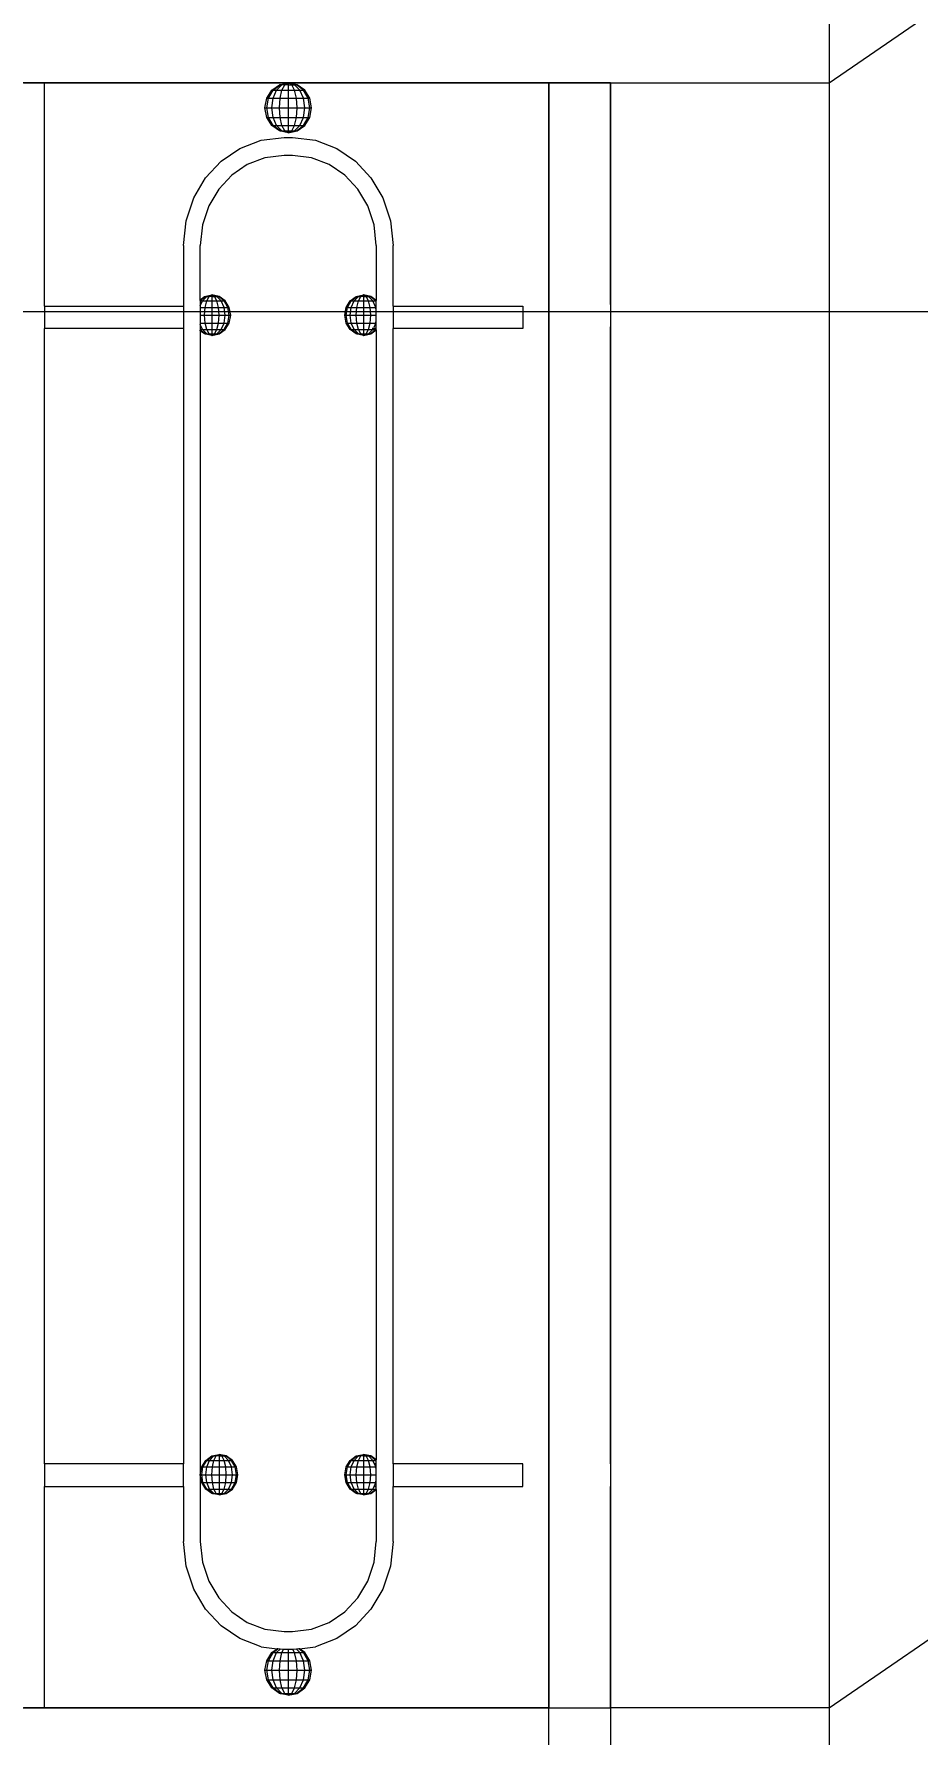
# Model space of a CAD drawing. Header units: millimetres. Extents: x 1832547 to 2001569, y -558009 to -417808.
# Drawn here: x 1914960 to 1915358, y -552541 to -551774 of the extents above; entities that cross this region are included whole.
import ezdxf

# ---------------------------------------------------------------- set-up
doc = ezdxf.new("R2010")
doc.units = ezdxf.units.MM
doc.header["$MEASUREMENT"] = 0
doc.linetypes.add('CENTER', pattern=[2, 1.25, -0.25, 0.25, -0.25])
doc.layers.get('0').update_dxf_attribs({"linetype": 'CONTINUOUS'})
doc.layers.get('DEFPOINTS').update_dxf_attribs({"linetype": 'CONTINUOUS'})
for name, color, linetype, lineweight in [('CA.dim 08', 8, 'CONTINUOUS', 13), ('CA.manh 08', 8, 'CONTINUOUS', 9), ('CA.tim 67', 67, 'CENTER', 9), ('CA_manh 08', 8, 'CONTINUOUS', 9)]:
    doc.layers.add(name, color=color, linetype=linetype, lineweight=lineweight)
doc.styles.get("Standard").update_dxf_attribs({"font": 'roman.shx'})
doc.dimstyles.new('CA 70', dxfattribs={"dimscale": 0.7, "dimtxt": 220, "dimasz": 60, "dimexe": 160, "dimexo": 0, "dimgap": 30, "dimtad": 1, "dimdec": 0, "dimrnd": 5, "dimzin": 0, "dimdsep": 46, "dimtxsty": 'Standard', "dimblk": 'ARCHTICK', "dimcen": 0.09, "dimdle": 160, "dimclrd": 256, "dimclre": 256, "dimclrt": 255, "dimadec": 0, "dimazin": 0, "dimtfac": 1, "dimtdec": 0, "dimtix": 1, "dimtmove": 2, "dimatfit": 3, "dimldrblk": 'DOT', "dimfxl": 600, "dimfxlon": 1, "dimtolj": 1, "dimtzin": 0, "dimarcsym": 0})

# ---------------------------------------------------------------- blocks, each defined once
blk = doc.blocks.new('_ArchTick')
at = {"color": 1, "linetype": 'ByBlock', "const_width": 0.15}
blk.add_lwpolyline([(-0.5, -0.5), (0.5, 0.5)], dxfattribs=at)
blk = doc.blocks.new('*D474')
at = {"layer": 'CA.dim 08', "lineweight": -2, "transparency": 16777216}
for p, q in [((1912124.45, -550893.88), (1912124.45, -552011.24)), ((1912544.45, -551005.88), (1912012.45, -551005.88)), ((1912544.45, -551899.24), (1912012.45, -551899.24))]:
    blk.add_line(p, q, dxfattribs=at)
at = {"layer": 'DEFPOINTS', "color": 0, "transparency": 16777216}
for p in [(1916980.59, -551005.88), (1912124.45, -551899.24), (1917028.56, -551899.24)]:
    blk.add_point(p, dxfattribs=at)
at = {"layer": 'CA.dim 08', "lineweight": -2, "transparency": 16777216, "xscale": 42, "yscale": 42, "zscale": 42}
for p, rotation in [((1912124.45, -551005.88), 90), ((1912124.45, -551899.24), 270)]:
    blk.add_blockref('_ArchTick', p, dxfattribs=dict(at, rotation=rotation))
at = {"layer": 'CA.dim 08', "color": 255, "transparency": 16777216, "insert": (1912026.45, -551452.56), "char_height": 154, "attachment_point": 5, "rotation": 90}
blk.add_mtext('\\A1;895', dxfattribs=at)
blk = doc.blocks.new('_DOT')
at = {"color": 1, "linetype": 'ByBlock'}
blk.add_line((-0.5, 0), (-1, 0), dxfattribs=at)
at = {"color": 1, "linetype": 'ByBlock', "const_width": 0.5}
blk.add_lwpolyline([(-0.25, 0, 1), (0.25, 0, 1)], format="xyb", close=True, dxfattribs=at)
blk = doc.blocks.new('*D475')
at = {"layer": 'CA.dim 08', "lineweight": -2, "transparency": 16777216}
for p, q in [((1912124.45, -551787.24), (1912124.45, -552811.24)), ((1912544.45, -551899.24), (1912012.45, -551899.24)), ((1912502.02, -552699.24), (1912012.45, -552699.24))]:
    blk.add_line(p, q, dxfattribs=at)
at = {"layer": 'DEFPOINTS', "color": 0, "transparency": 16777216}
for p in [(1917028.56, -551899.24), (1912124.45, -552699.24), (1912502.02, -552699.24)]:
    blk.add_point(p, dxfattribs=at)
at = {"layer": 'CA.dim 08', "lineweight": -2, "transparency": 16777216, "xscale": 42, "yscale": 42, "zscale": 42}
for p, rotation in [((1912124.45, -551899.24), 90), ((1912124.45, -552699.24), 270)]:
    blk.add_blockref('_ArchTick', p, dxfattribs=dict(at, rotation=rotation))
at = {"layer": 'CA.dim 08', "color": 255, "transparency": 16777216, "insert": (1912026.45, -552299.24), "char_height": 154, "attachment_point": 5, "rotation": 90}
blk.add_mtext('\\A1;800', dxfattribs=at)
blk = doc.blocks.new('*D478')
at = {"layer": 'CA.dim 08', "lineweight": -2, "transparency": 16777216}
for p, q in [((1915356.72, -553910.79), (1915356.72, -554442.79)), ((1916609.83, -553910.79), (1916609.83, -554442.79)), ((1915244.72, -554330.79), (1916721.83, -554330.79))]:
    blk.add_line(p, q, dxfattribs=at)
at = {"layer": 'DEFPOINTS', "color": 0, "transparency": 16777216}
for p in [(1916609.83, -552030.72), (1915356.72, -552819.24), (1916609.83, -554330.79)]:
    blk.add_point(p, dxfattribs=at)
at = {"layer": 'CA.dim 08', "lineweight": -2, "transparency": 16777216, "xscale": 42, "yscale": 42, "zscale": 42, "rotation": 180}
blk.add_blockref('_ArchTick', (1915356.72, -554330.79), dxfattribs=at)
at = {"layer": 'CA.dim 08', "lineweight": -2, "transparency": 16777216, "xscale": 42, "yscale": 42, "zscale": 42}
blk.add_blockref('_ArchTick', (1916609.83, -554330.79), dxfattribs=at)
at = {"layer": 'CA.dim 08', "color": 255, "transparency": 16777216, "insert": (1915983.28, -554232.79), "char_height": 154, "attachment_point": 5}
blk.add_mtext('\\A1;1255', dxfattribs=at)

msp = doc.modelspace()

# ---------------------------------------------------------------- linework, layer by layer
at = {"layer": 'CA.manh 08'}
for points in [[(1915318.63, -551795.88), (1916331.26, -551100.91)], [(1915318.63, -551755.88), (1915318.63, -552699.24)], [(1915318.63, -552529.24), (1916326.6, -551837.47)]]:
    msp.add_lwpolyline(points, dxfattribs=at)
msp.add_lwpolyline([(1915192.08, -551795.88), (1915220.01, -551795.88), (1915220.01, -552699.24), (1915192.08, -552699.24)], close=True, dxfattribs=at)
at = {"layer": 'CA.tim 67', "ltscale": 500}
msp.add_lwpolyline([(1918579.83, -551899.24), (1907995.92, -551899.24)], dxfattribs=at)
at = {"layer": 'CA_manh 08'}
for p, q in [((1915220.01, -551795.88), (1914625.09, -551795.88)), ((1914955.08, -551795.88), (1914964.53, -551795.88)), ((1914964.53, -551896.65), (1914964.53, -551795.88)), ((1914964.53, -551795.88), (1915074.55, -551795.88)), ((1915064.03, -551807.17), (1915064.83, -551802.85)), ((1915064.83, -551802.85), (1915067.11, -551799.19)), ((1915064.83, -551802.85), (1915065.57, -551802.85)), ((1915064.83, -551807.17), (1915065.57, -551802.85)), ((1915065.57, -551802.85), (1915067.68, -551799.19)), ((1915065.57, -551802.85), (1915067.68, -551802.85)), ((1915067.11, -551799.19), (1915070.52, -551796.74)), ((1915067.11, -551799.19), (1915067.68, -551799.19)), ((1915067.11, -551807.17), (1915067.68, -551802.85)), ((1915067.68, -551799.19), (1915070.83, -551796.74)), ((1915067.68, -551799.19), (1915069.29, -551799.19)), ((1915067.68, -551802.85), (1915069.29, -551799.19)), ((1915067.68, -551802.85), (1915070.83, -551802.85)), ((1915069.29, -551799.19), (1915071.7, -551796.74)), ((1915069.29, -551799.19), (1915071.7, -551799.19)), ((1915070.52, -551796.74), (1915074.55, -551795.88)), ((1915070.83, -551796.74), (1915070.52, -551796.74)), ((1915070.52, -551807.17), (1915070.83, -551802.85)), ((1915070.83, -551796.74), (1915074.55, -551795.88)), ((1915071.7, -551796.74), (1915070.83, -551796.74)), ((1915070.83, -551802.85), (1915071.7, -551799.19)), ((1915070.83, -551802.85), (1915074.55, -551802.85)), ((1915071.7, -551796.74), (1915074.55, -551795.88)), ((1915073.01, -551796.74), (1915071.7, -551796.74)), ((1915071.7, -551799.19), (1915073.01, -551796.74)), ((1915071.7, -551799.19), (1915074.55, -551799.19)), ((1915073.01, -551796.74), (1915074.55, -551795.88)), ((1915074.55, -551796.74), (1915073.01, -551796.74)), ((1915074.55, -551795.88), (1915074.55, -551796.74)), ((1915076.09, -551796.74), (1915074.55, -551795.88)), ((1915077.39, -551796.74), (1915074.55, -551795.88)), ((1915078.27, -551796.74), (1915074.55, -551795.88)), ((1915078.57, -551796.74), (1915074.55, -551795.88)), ((1915074.55, -551795.88), (1915192.08, -551795.88)), ((1915074.55, -551796.74), (1915076.09, -551796.74)), ((1915074.55, -551796.74), (1915074.55, -551799.19)), ((1915074.55, -551799.19), (1915077.39, -551799.19)), ((1915074.55, -551799.19), (1915074.55, -551802.85)), ((1915074.55, -551802.85), (1915078.27, -551802.85)), ((1915074.55, -551802.85), (1915074.55, -551807.17)), ((1915076.09, -551796.74), (1915077.39, -551796.74)), ((1915077.39, -551799.19), (1915076.09, -551796.74)), ((1915077.39, -551796.74), (1915078.27, -551796.74)), ((1915079.81, -551799.19), (1915077.39, -551796.74)), ((1915077.39, -551799.19), (1915079.81, -551799.19)), ((1915078.27, -551802.85), (1915077.39, -551799.19)), ((1915078.27, -551796.74), (1915078.57, -551796.74)), ((1915081.42, -551799.19), (1915078.27, -551796.74)), ((1915078.27, -551802.85), (1915081.42, -551802.85)), ((1915078.57, -551807.17), (1915078.27, -551802.85)), ((1915081.98, -551799.19), (1915078.57, -551796.74)), ((1915079.81, -551799.19), (1915081.42, -551799.19)), ((1915081.42, -551802.85), (1915079.81, -551799.19)), ((1915081.42, -551799.19), (1915081.98, -551799.19)), ((1915083.52, -551802.85), (1915081.42, -551799.19)), ((1915081.42, -551802.85), (1915083.52, -551802.85)), ((1915081.98, -551807.17), (1915081.42, -551802.85)), ((1915081.55, -551795.88), (1915192.08, -551795.88)), ((1915084.26, -551802.85), (1915081.98, -551799.19)), ((1915083.52, -551802.85), (1915084.26, -551802.85)), ((1915084.26, -551807.17), (1915083.52, -551802.85)), ((1915085.06, -551807.17), (1915084.26, -551802.85)), ((1915192.08, -551795.88), (1915192.08, -551896.65)), ((1915192.08, -551795.88), (1915192.08, -552529.24)), ((1915220.01, -551795.88), (1915192.08, -551795.88)), ((1915220.01, -551795.88), (1915192.08, -551795.88)), ((1915220.01, -551895.88), (1915220.01, -551795.88)), ((1915220.01, -551895.88), (1915220.01, -551795.88)), ((1915220.01, -551795.88), (1915247.26, -551795.88)), ((1915247.26, -551795.88), (1915318.63, -551795.88)), ((1915064.03, -551807.17), (1915064.83, -551807.17)), ((1915064.83, -551811.5), (1915064.03, -551807.17)), ((1915064.83, -551807.17), (1915067.11, -551807.17)), ((1915065.57, -551811.5), (1915064.83, -551807.17)), ((1915067.11, -551807.17), (1915070.52, -551807.17)), ((1915067.68, -551811.5), (1915067.11, -551807.17)), ((1915070.52, -551807.17), (1915074.55, -551807.17)), ((1915070.83, -551811.5), (1915070.52, -551807.17)), ((1915074.55, -551807.17), (1915078.57, -551807.17)), ((1915074.55, -551807.17), (1915074.55, -551811.5)), ((1915078.27, -551811.5), (1915078.57, -551807.17)), ((1915078.57, -551807.17), (1915081.98, -551807.17)), ((1915081.42, -551811.5), (1915081.98, -551807.17)), ((1915081.98, -551807.17), (1915084.26, -551807.17)), ((1915083.52, -551811.5), (1915084.26, -551807.17)), ((1915084.26, -551807.17), (1915085.06, -551807.17)), ((1915084.26, -551811.5), (1915085.06, -551807.17)), ((1915064.83, -551811.5), (1915065.57, -551811.5)), ((1915067.11, -551815.16), (1915064.83, -551811.5)), ((1915065.57, -551811.5), (1915067.68, -551811.5)), ((1915067.68, -551815.16), (1915065.57, -551811.5)), ((1915067.11, -551815.16), (1915067.68, -551815.16)), ((1915070.52, -551817.61), (1915067.11, -551815.16)), ((1915067.68, -551811.5), (1915070.83, -551811.5)), ((1915069.29, -551815.16), (1915067.68, -551811.5)), ((1915067.68, -551815.16), (1915069.29, -551815.16)), ((1915070.83, -551817.61), (1915067.68, -551815.16)), ((1915069.29, -551815.16), (1915071.7, -551815.16)), ((1915071.7, -551817.61), (1915069.29, -551815.16)), ((1915070.83, -551817.61), (1915070.52, -551817.61)), ((1915074.55, -551818.47), (1915070.52, -551817.61)), ((1915070.83, -551811.5), (1915074.55, -551811.5)), ((1915071.7, -551815.16), (1915070.83, -551811.5)), ((1915070.83, -551817.61), (1915071.7, -551817.61)), ((1915074.55, -551818.47), (1915070.83, -551817.61)), ((1915071.7, -551815.16), (1915074.55, -551815.16)), ((1915073.01, -551817.61), (1915071.7, -551815.16)), ((1915071.7, -551817.61), (1915073.01, -551817.61)), ((1915074.55, -551818.47), (1915071.7, -551817.61)), ((1915073.01, -551817.61), (1915074.55, -551817.61)), ((1915074.55, -551818.47), (1915073.01, -551817.61)), ((1915074.55, -551811.5), (1915078.27, -551811.5)), ((1915074.55, -551811.5), (1915074.55, -551815.16)), ((1915074.55, -551815.16), (1915077.39, -551815.16)), ((1915074.55, -551815.16), (1915074.55, -551817.61)), ((1915074.55, -551817.61), (1915076.09, -551817.61)), ((1915074.55, -551818.47), (1915076.09, -551817.61)), ((1915074.55, -551817.61), (1915074.55, -551818.47)), ((1915074.55, -551818.47), (1915077.39, -551817.61)), ((1915074.55, -551818.47), (1915078.27, -551817.61)), ((1915074.55, -551818.47), (1915078.57, -551817.61)), ((1915076.09, -551817.61), (1915077.39, -551815.16)), ((1915076.09, -551817.61), (1915077.39, -551817.61)), ((1915077.39, -551815.16), (1915078.27, -551811.5)), ((1915077.39, -551815.16), (1915079.81, -551815.16)), ((1915077.39, -551817.61), (1915079.81, -551815.16)), ((1915077.39, -551817.61), (1915078.27, -551817.61)), ((1915078.27, -551811.5), (1915081.42, -551811.5)), ((1915078.27, -551817.61), (1915081.42, -551815.16)), ((1915078.27, -551817.61), (1915078.57, -551817.61)), ((1915078.57, -551817.61), (1915081.98, -551815.16)), ((1915079.81, -551815.16), (1915081.42, -551811.5)), ((1915079.81, -551815.16), (1915081.42, -551815.16)), ((1915081.42, -551811.5), (1915083.52, -551811.5)), ((1915081.42, -551815.16), (1915083.52, -551811.5)), ((1915081.42, -551815.16), (1915081.98, -551815.16)), ((1915081.98, -551815.16), (1915084.26, -551811.5)), ((1915083.52, -551811.5), (1915084.26, -551811.5)), ((1915044.26, -551831.23), (1915052.7, -551825.47)), ((1915052.7, -551825.47), (1915062.25, -551821.79)), ((1915062.25, -551821.79), (1915072.65, -551820.5)), ((1915072.65, -551820.5), (1915076.43, -551820.5)), ((1915076.43, -551820.5), (1915086.84, -551821.79)), ((1915086.84, -551821.79), (1915096.39, -551825.47)), ((1915096.39, -551825.47), (1915104.82, -551831.23)), ((1915037.23, -551838.78), (1915044.26, -551831.23)), ((1915056.04, -551832.77), (1915049.01, -551837.57)), ((1915064.01, -551829.71), (1915056.04, -551832.77)), ((1915072.68, -551828.63), (1915064.01, -551829.71)), ((1915076.4, -551828.63), (1915072.68, -551828.63)), ((1915085.08, -551829.71), (1915076.4, -551828.63)), ((1915093.05, -551832.77), (1915085.08, -551829.71)), ((1915100.08, -551837.58), (1915093.05, -551832.77)), ((1915104.82, -551831.23), (1915111.85, -551838.78)), ((1915031.87, -551847.84), (1915037.23, -551838.78)), ((1915049.01, -551837.57), (1915043.14, -551843.87)), ((1915105.95, -551843.88), (1915100.08, -551837.58)), ((1915111.85, -551838.78), (1915117.22, -551847.84)), ((1915028.45, -551858.1), (1915031.87, -551847.84)), ((1915043.14, -551843.87), (1915038.67, -551851.43)), ((1915110.42, -551851.43), (1915105.95, -551843.88)), ((1915117.22, -551847.84), (1915120.64, -551858.1)), ((1915038.67, -551851.43), (1915035.82, -551859.99)), ((1915113.27, -551859.99), (1915110.42, -551851.43)), ((1915027.25, -551869.27), (1915028.45, -551858.1)), ((1915035.82, -551859.99), (1915034.82, -551869.31)), ((1915114.27, -551869.31), (1915113.27, -551859.99)), ((1915120.64, -551858.1), (1915121.84, -551869.27)), ((1915027.25, -551869.27), (1915027.25, -551896.65)), ((1915034.82, -551893.75), (1915034.82, -551869.31)), ((1915114.27, -551869.31), (1915114.27, -551894.11)), ((1915121.84, -551896.65), (1915121.84, -551869.27)), ((1915034.82, -551893.75), (1915036.81, -551892.32)), ((1915034.82, -551894.06), (1915037.06, -551892.32)), ((1915034.82, -551894.06), (1915034.82, -551893.75)), ((1915034.82, -551894.06), (1915034.82, -551894.3)), ((1915034.82, -551894.3), (1915035.81, -551894.3)), ((1915034.82, -551896.57), (1915035.81, -551894.3)), ((1915034.82, -551894.3), (1915034.82, -551896.57)), ((1915035.81, -551894.3), (1915037.77, -551892.32)), ((1915035.81, -551894.3), (1915037.77, -551894.3)), ((1915036.81, -551892.32), (1915040.07, -551891.62)), ((1915036.81, -551892.32), (1915037.06, -551892.32)), ((1915037.06, -551892.32), (1915040.07, -551891.62)), ((1915037.06, -551892.32), (1915037.77, -551892.32)), ((1915037.06, -551897.27), (1915037.77, -551894.3)), ((1915037.77, -551892.32), (1915040.07, -551891.62)), ((1915037.77, -551892.32), (1915038.82, -551892.32)), ((1915037.77, -551894.3), (1915038.82, -551892.32)), ((1915037.77, -551894.3), (1915040.07, -551894.3)), ((1915038.82, -551892.32), (1915040.07, -551891.62)), ((1915040.07, -551892.32), (1915038.82, -551892.32)), ((1915040.07, -551891.62), (1915040.07, -551892.32)), ((1915041.32, -551892.32), (1915040.07, -551891.62)), ((1915042.37, -551892.32), (1915040.07, -551891.62)), ((1915043.08, -551892.32), (1915040.07, -551891.62)), ((1915043.33, -551892.32), (1915040.07, -551891.62)), ((1915040.07, -551892.32), (1915041.32, -551892.32)), ((1915040.07, -551892.32), (1915040.07, -551894.3)), ((1915040.07, -551894.3), (1915042.37, -551894.3)), ((1915040.07, -551894.3), (1915040.07, -551897.27)), ((1915041.32, -551892.32), (1915042.37, -551892.32)), ((1915042.37, -551894.3), (1915041.32, -551892.32)), ((1915042.37, -551892.32), (1915043.08, -551892.32)), ((1915044.33, -551894.3), (1915042.37, -551892.32)), ((1915042.37, -551894.3), (1915044.33, -551894.3)), ((1915043.08, -551897.27), (1915042.37, -551894.3)), ((1915043.08, -551892.32), (1915043.33, -551892.32)), ((1915045.63, -551894.3), (1915043.08, -551892.32)), ((1915046.09, -551894.3), (1915043.33, -551892.32)), ((1915044.33, -551894.3), (1915045.63, -551894.3)), ((1915045.63, -551897.27), (1915044.33, -551894.3)), ((1915045.63, -551894.3), (1915046.09, -551894.3)), ((1915047.34, -551897.27), (1915045.63, -551894.3)), ((1915047.93, -551897.27), (1915046.09, -551894.3)), ((1915100.65, -551897.27), (1915102.5, -551894.3)), ((1915101.25, -551897.27), (1915102.95, -551894.3)), ((1915102.5, -551894.3), (1915105.26, -551892.32)), ((1915102.95, -551894.3), (1915102.5, -551894.3)), ((1915102.95, -551894.3), (1915105.5, -551892.32)), ((1915102.95, -551894.3), (1915104.26, -551894.3)), ((1915102.95, -551897.27), (1915104.26, -551894.3)), ((1915104.26, -551894.3), (1915106.21, -551892.32)), ((1915104.26, -551894.3), (1915106.21, -551894.3)), ((1915105.26, -551892.32), (1915108.51, -551891.62)), ((1915105.26, -551892.32), (1915105.5, -551892.32)), ((1915105.5, -551892.32), (1915108.51, -551891.62)), ((1915105.5, -551892.32), (1915106.21, -551892.32)), ((1915105.5, -551897.27), (1915106.21, -551894.3)), ((1915106.21, -551892.32), (1915108.51, -551891.62)), ((1915106.21, -551892.32), (1915107.27, -551892.32)), ((1915106.21, -551894.3), (1915107.27, -551892.32)), ((1915106.21, -551894.3), (1915108.51, -551894.3)), ((1915107.27, -551892.32), (1915108.51, -551891.62)), ((1915108.51, -551892.32), (1915107.27, -551892.32)), ((1915108.51, -551891.62), (1915108.51, -551892.32)), ((1915109.76, -551892.32), (1915108.51, -551891.62)), ((1915110.82, -551892.32), (1915108.51, -551891.62)), ((1915111.52, -551892.32), (1915108.51, -551891.62)), ((1915111.77, -551892.32), (1915108.51, -551891.62)), ((1915108.51, -551892.32), (1915109.76, -551892.32)), ((1915108.51, -551892.32), (1915108.51, -551894.3)), ((1915108.51, -551894.3), (1915110.82, -551894.3)), ((1915108.51, -551894.3), (1915108.51, -551897.27)), ((1915109.76, -551892.32), (1915110.82, -551892.32)), ((1915110.82, -551894.3), (1915109.76, -551892.32)), ((1915110.82, -551892.32), (1915111.52, -551892.32)), ((1915112.77, -551894.3), (1915110.82, -551892.32)), ((1915110.82, -551894.3), (1915112.77, -551894.3)), ((1915111.52, -551897.27), (1915110.82, -551894.3)), ((1915111.52, -551892.32), (1915111.77, -551892.32)), ((1915114.08, -551894.3), (1915111.52, -551892.32)), ((1915114.27, -551894.11), (1915111.77, -551892.32)), ((1915112.77, -551894.3), (1915114.08, -551894.3)), ((1915114.08, -551897.27), (1915112.77, -551894.3)), ((1915114.08, -551894.3), (1915114.27, -551894.3)), ((1915114.27, -551894.64), (1915114.08, -551894.3)), ((1915114.27, -551894.3), (1915114.27, -551894.11)), ((1915114.27, -551894.64), (1915114.27, -551894.3)), ((1915114.27, -551896.65), (1915114.27, -551894.64)), ((1914964.53, -551896.65), (1915027.25, -551896.65)), ((1914964.53, -551896.65), (1914964.53, -551906.81)), ((1915027.25, -551896.65), (1915027.25, -551906.81)), ((1915034.82, -551896.57), (1915034.82, -551897.27)), ((1915034.82, -551897.27), (1915037.06, -551897.27)), ((1915034.82, -551897.27), (1915034.82, -551900.77)), ((1915034.82, -551900.77), (1915036.81, -551900.77)), ((1915034.82, -551900.77), (1915034.82, -551904.27)), ((1915036.81, -551900.77), (1915037.06, -551897.27)), ((1915036.81, -551900.77), (1915040.07, -551900.77)), ((1915037.06, -551904.27), (1915036.81, -551900.77)), ((1915037.06, -551897.27), (1915040.07, -551897.27)), ((1915040.07, -551897.27), (1915043.08, -551897.27)), ((1915040.07, -551897.27), (1915040.07, -551900.77)), ((1915040.07, -551900.77), (1915043.33, -551900.77)), ((1915040.07, -551900.77), (1915040.07, -551904.27)), ((1915043.08, -551897.27), (1915045.63, -551897.27)), ((1915043.33, -551900.77), (1915043.08, -551897.27)), ((1915043.08, -551904.27), (1915043.33, -551900.77)), ((1915043.33, -551900.77), (1915046.09, -551900.77)), ((1915045.63, -551897.27), (1915047.34, -551897.27)), ((1915046.09, -551900.77), (1915045.63, -551897.27)), ((1915045.63, -551904.27), (1915046.09, -551900.77)), ((1915046.09, -551900.77), (1915047.93, -551900.77)), ((1915047.34, -551897.27), (1915047.93, -551897.27)), ((1915047.93, -551900.77), (1915047.34, -551897.27)), ((1915047.34, -551904.27), (1915047.93, -551900.77)), ((1915048.58, -551900.77), (1915047.93, -551897.27)), ((1915047.93, -551900.77), (1915048.58, -551900.77)), ((1915047.93, -551904.27), (1915048.58, -551900.77)), ((1915100, -551900.77), (1915100.65, -551897.27)), ((1915100, -551900.77), (1915100.65, -551900.77)), ((1915100.65, -551904.27), (1915100, -551900.77)), ((1915100.65, -551897.27), (1915101.25, -551897.27)), ((1915100.65, -551900.77), (1915101.25, -551897.27)), ((1915100.65, -551900.77), (1915102.5, -551900.77)), ((1915101.25, -551904.27), (1915100.65, -551900.77)), ((1915101.25, -551897.27), (1915102.95, -551897.27)), ((1915102.5, -551900.77), (1915102.95, -551897.27)), ((1915102.5, -551900.77), (1915105.26, -551900.77)), ((1915102.95, -551904.27), (1915102.5, -551900.77)), ((1915102.95, -551897.27), (1915105.5, -551897.27)), ((1915105.26, -551900.77), (1915105.5, -551897.27)), ((1915105.26, -551900.77), (1915108.51, -551900.77)), ((1915105.5, -551904.27), (1915105.26, -551900.77)), ((1915105.5, -551897.27), (1915108.51, -551897.27)), ((1915108.51, -551897.27), (1915111.52, -551897.27)), ((1915108.51, -551897.27), (1915108.51, -551900.77)), ((1915108.51, -551900.77), (1915111.77, -551900.77)), ((1915108.51, -551900.77), (1915108.51, -551904.27)), ((1915111.52, -551897.27), (1915114.08, -551897.27)), ((1915111.77, -551900.77), (1915111.52, -551897.27)), ((1915111.52, -551904.27), (1915111.77, -551900.77)), ((1915111.77, -551900.77), (1915114.27, -551900.77)), ((1915114.08, -551897.27), (1915114.27, -551897.27)), ((1915114.27, -551898.74), (1915114.08, -551897.27)), ((1915114.15, -551896.65), (1915114.27, -551896.65)), ((1915114.27, -551897.27), (1915114.27, -551896.65)), ((1915114.27, -551898.74), (1915114.27, -551897.27)), ((1915114.27, -551900.77), (1915114.27, -551898.74)), ((1915114.27, -551902.79), (1915114.27, -551900.77)), ((1915121.84, -551896.65), (1915180.45, -551896.65)), ((1915121.84, -551896.65), (1915121.84, -551906.81)), ((1915180.45, -551896.65), (1915180.45, -551906.81)), ((1915192.08, -551906.81), (1915192.08, -551896.65)), ((1915220.01, -551895.88), (1915220.01, -551906.04)), ((1915220.01, -551895.88), (1915220.01, -551906.04)), ((1915027.25, -551906.81), (1914964.53, -551906.81)), ((1914964.53, -552419.08), (1914964.53, -551906.81)), ((1915027.25, -551906.81), (1915027.25, -552419.08)), ((1915034.82, -551904.27), (1915037.06, -551904.27)), ((1915034.82, -551904.27), (1915034.82, -551904.97)), ((1915035.81, -551907.23), (1915034.82, -551904.97)), ((1915034.82, -551904.97), (1915034.82, -551907.23)), ((1915034.82, -551907.23), (1915035.81, -551907.23)), ((1915034.82, -551907.23), (1915034.82, -551907.47)), ((1915037.06, -551909.22), (1915034.82, -551907.47)), ((1915034.82, -551907.78), (1915034.82, -551907.47)), ((1915036.81, -551909.22), (1915034.82, -551907.78)), ((1915034.82, -551907.78), (1915034.82, -552423.97)), ((1915035.81, -551907.23), (1915037.77, -551907.23)), ((1915037.77, -551909.22), (1915035.81, -551907.23)), ((1915037.06, -551909.22), (1915036.81, -551909.22)), ((1915040.07, -551909.91), (1915036.81, -551909.22)), ((1915037.06, -551904.27), (1915040.07, -551904.27)), ((1915037.77, -551907.23), (1915037.06, -551904.27)), ((1915037.06, -551909.22), (1915037.77, -551909.22)), ((1915040.07, -551909.91), (1915037.06, -551909.22)), ((1915037.77, -551907.23), (1915040.07, -551907.23)), ((1915038.82, -551909.22), (1915037.77, -551907.23)), ((1915037.77, -551909.22), (1915038.82, -551909.22)), ((1915040.07, -551909.91), (1915037.77, -551909.22)), ((1915038.82, -551909.22), (1915040.07, -551909.22)), ((1915040.07, -551909.91), (1915038.82, -551909.22)), ((1915040.07, -551904.27), (1915043.08, -551904.27)), ((1915040.07, -551904.27), (1915040.07, -551907.23)), ((1915040.07, -551907.23), (1915042.37, -551907.23)), ((1915040.07, -551907.23), (1915040.07, -551909.22)), ((1915040.07, -551909.22), (1915041.32, -551909.22)), ((1915040.07, -551909.91), (1915041.32, -551909.22)), ((1915040.07, -551909.22), (1915040.07, -551909.91)), ((1915040.07, -551909.91), (1915042.37, -551909.22)), ((1915040.07, -551909.91), (1915043.08, -551909.22)), ((1915040.07, -551909.91), (1915043.33, -551909.22)), ((1915041.32, -551909.22), (1915042.37, -551907.23)), ((1915041.32, -551909.22), (1915042.37, -551909.22)), ((1915042.37, -551907.23), (1915043.08, -551904.27)), ((1915042.37, -551907.23), (1915044.33, -551907.23)), ((1915042.37, -551909.22), (1915044.33, -551907.23)), ((1915042.37, -551909.22), (1915043.08, -551909.22)), ((1915043.08, -551904.27), (1915045.63, -551904.27)), ((1915043.08, -551909.22), (1915045.63, -551907.23)), ((1915043.08, -551909.22), (1915043.33, -551909.22)), ((1915043.33, -551909.22), (1915046.09, -551907.23)), ((1915044.33, -551907.23), (1915045.63, -551904.27)), ((1915044.33, -551907.23), (1915045.63, -551907.23)), ((1915045.63, -551904.27), (1915047.34, -551904.27)), ((1915045.63, -551907.23), (1915047.34, -551904.27)), ((1915045.63, -551907.23), (1915046.09, -551907.23)), ((1915046.09, -551907.23), (1915047.93, -551904.27)), ((1915047.34, -551904.27), (1915047.93, -551904.27)), ((1915100.65, -551904.27), (1915101.25, -551904.27)), ((1915102.5, -551907.23), (1915100.65, -551904.27)), ((1915101.25, -551904.27), (1915102.95, -551904.27)), ((1915102.95, -551907.23), (1915101.25, -551904.27)), ((1915102.5, -551907.23), (1915102.95, -551907.23)), ((1915105.26, -551909.22), (1915102.5, -551907.23)), ((1915102.95, -551904.27), (1915105.5, -551904.27)), ((1915104.26, -551907.23), (1915102.95, -551904.27)), ((1915102.95, -551907.23), (1915104.26, -551907.23)), ((1915105.5, -551909.22), (1915102.95, -551907.23)), ((1915104.26, -551907.23), (1915106.21, -551907.23)), ((1915106.21, -551909.22), (1915104.26, -551907.23)), ((1915105.5, -551909.22), (1915105.26, -551909.22)), ((1915108.51, -551909.91), (1915105.26, -551909.22)), ((1915105.5, -551904.27), (1915108.51, -551904.27)), ((1915106.21, -551907.23), (1915105.5, -551904.27)), ((1915105.5, -551909.22), (1915106.21, -551909.22)), ((1915108.51, -551909.91), (1915105.5, -551909.22)), ((1915106.21, -551907.23), (1915108.51, -551907.23)), ((1915107.27, -551909.22), (1915106.21, -551907.23)), ((1915106.21, -551909.22), (1915107.27, -551909.22)), ((1915108.51, -551909.91), (1915106.21, -551909.22)), ((1915107.27, -551909.22), (1915108.51, -551909.22)), ((1915108.51, -551909.91), (1915107.27, -551909.22)), ((1915108.51, -551904.27), (1915111.52, -551904.27)), ((1915108.51, -551904.27), (1915108.51, -551907.23)), ((1915108.51, -551907.23), (1915110.82, -551907.23)), ((1915108.51, -551907.23), (1915108.51, -551909.22)), ((1915108.51, -551909.22), (1915109.76, -551909.22)), ((1915108.51, -551909.91), (1915109.76, -551909.22)), ((1915108.51, -551909.22), (1915108.51, -551909.91)), ((1915108.51, -551909.91), (1915110.82, -551909.22)), ((1915108.51, -551909.91), (1915111.52, -551909.22)), ((1915108.51, -551909.91), (1915111.77, -551909.22)), ((1915109.76, -551909.22), (1915110.82, -551907.23)), ((1915109.76, -551909.22), (1915110.82, -551909.22)), ((1915110.82, -551907.23), (1915111.52, -551904.27)), ((1915110.82, -551907.23), (1915112.77, -551907.23)), ((1915110.82, -551909.22), (1915112.77, -551907.23)), ((1915110.82, -551909.22), (1915111.52, -551909.22)), ((1915111.52, -551904.27), (1915114.08, -551904.27)), ((1915111.52, -551909.22), (1915114.08, -551907.23)), ((1915111.52, -551909.22), (1915111.77, -551909.22)), ((1915111.77, -551909.22), (1915114.27, -551907.42)), ((1915112.96, -551906.81), (1915112.47, -551906.81)), ((1915112.77, -551907.23), (1915112.96, -551906.81)), ((1915112.77, -551907.23), (1915114.08, -551907.23)), ((1915114.27, -551906.81), (1915112.96, -551906.81)), ((1915113.28, -551906.07), (1915114.08, -551904.27)), ((1915114.08, -551904.27), (1915114.27, -551902.79)), ((1915114.08, -551904.27), (1915114.27, -551904.27)), ((1915114.08, -551907.23), (1915114.27, -551906.9)), ((1915114.08, -551907.23), (1915114.27, -551907.23)), ((1915114.27, -551904.27), (1915114.27, -551902.79)), ((1915114.27, -551906.81), (1915114.27, -551904.27)), ((1915114.27, -551906.9), (1915114.27, -551906.81)), ((1915114.27, -551907.23), (1915114.27, -551906.9)), ((1915114.27, -551907.42), (1915114.27, -551907.23)), ((1915114.27, -551907.42), (1915114.27, -552417.31)), ((1915121.84, -552419.08), (1915121.84, -551906.81)), ((1915180.45, -551906.81), (1915121.84, -551906.81)), ((1915192.08, -551906.81), (1915192.08, -552419.08)), ((1915220.01, -552419.08), (1915220.01, -551906.04)), ((1915220.01, -552419.08), (1915220.01, -551906.04)), ((1915037.31, -552417.5), (1915040.07, -552415.52)), ((1915037.77, -552417.5), (1915040.32, -552415.52)), ((1915039.07, -552417.5), (1915041.03, -552415.52)), ((1915040.07, -552415.52), (1915043.33, -552414.83)), ((1915040.07, -552415.52), (1915040.32, -552415.52)), ((1915040.32, -552415.52), (1915043.33, -552414.83)), ((1915040.32, -552415.52), (1915041.03, -552415.52)), ((1915041.03, -552415.52), (1915043.33, -552414.83)), ((1915041.03, -552415.52), (1915042.08, -552415.52)), ((1915041.03, -552417.5), (1915042.08, -552415.52)), ((1915042.08, -552415.52), (1915043.33, -552414.83)), ((1915043.33, -552415.52), (1915042.08, -552415.52)), ((1915043.33, -552414.83), (1915043.33, -552415.52)), ((1915044.58, -552415.52), (1915043.33, -552414.83)), ((1915045.63, -552415.52), (1915043.33, -552414.83)), ((1915046.34, -552415.52), (1915043.33, -552414.83)), ((1915046.59, -552415.52), (1915043.33, -552414.83)), ((1915043.33, -552415.52), (1915044.58, -552415.52)), ((1915043.33, -552415.52), (1915043.33, -552417.5)), ((1915044.58, -552415.52), (1915045.63, -552415.52)), ((1915045.63, -552417.5), (1915044.58, -552415.52)), ((1915045.63, -552415.52), (1915046.34, -552415.52)), ((1915047.59, -552417.5), (1915045.63, -552415.52)), ((1915046.34, -552415.52), (1915046.59, -552415.52)), ((1915048.89, -552417.5), (1915046.34, -552415.52)), ((1915049.35, -552417.5), (1915046.59, -552415.52)), ((1915102.5, -552417.5), (1915105.26, -552415.52)), ((1915102.95, -552417.5), (1915105.5, -552415.52)), ((1915104.26, -552417.5), (1915106.21, -552415.52)), ((1915105.26, -552415.52), (1915108.51, -552414.83)), ((1915105.26, -552415.52), (1915105.5, -552415.52)), ((1915105.5, -552415.52), (1915108.51, -552414.83)), ((1915105.5, -552415.52), (1915106.21, -552415.52)), ((1915106.21, -552415.52), (1915108.51, -552414.83)), ((1915106.21, -552415.52), (1915107.27, -552415.52)), ((1915106.21, -552417.5), (1915107.27, -552415.52)), ((1915107.27, -552415.52), (1915108.51, -552414.83)), ((1915108.51, -552415.52), (1915107.27, -552415.52)), ((1915108.51, -552414.83), (1915108.51, -552415.52)), ((1915109.76, -552415.52), (1915108.51, -552414.83)), ((1915110.82, -552415.52), (1915108.51, -552414.83)), ((1915111.52, -552415.52), (1915108.51, -552414.83)), ((1915111.77, -552415.52), (1915108.51, -552414.83)), ((1915108.51, -552415.52), (1915109.76, -552415.52)), ((1915108.51, -552415.52), (1915108.51, -552417.5)), ((1915109.76, -552415.52), (1915110.82, -552415.52)), ((1915110.82, -552417.5), (1915109.76, -552415.52)), ((1915110.82, -552415.52), (1915111.52, -552415.52)), ((1915112.77, -552417.5), (1915110.82, -552415.52)), ((1915111.52, -552415.52), (1915111.77, -552415.52)), ((1915114.08, -552417.5), (1915111.52, -552415.52)), ((1915114.27, -552417.31), (1915111.77, -552415.52)), ((1915027.25, -552419.08), (1914964.53, -552419.08)), ((1914964.53, -552419.08), (1914964.53, -552429.24)), ((1915027.25, -552429.24), (1915027.25, -552419.08)), ((1915034.82, -552423.97), (1915035.47, -552420.47)), ((1915034.82, -552423.97), (1915035.47, -552423.97)), ((1915035.47, -552427.47), (1915034.82, -552423.97)), ((1915034.82, -552423.97), (1915034.82, -552454.11)), ((1915035.47, -552420.47), (1915037.31, -552417.5)), ((1915035.47, -552420.47), (1915036.06, -552420.47)), ((1915035.47, -552423.97), (1915036.06, -552420.47)), ((1915035.47, -552423.97), (1915037.31, -552423.97)), ((1915036.06, -552427.47), (1915035.47, -552423.97)), ((1915036.06, -552420.47), (1915037.77, -552417.5)), ((1915036.06, -552420.47), (1915037.77, -552420.47)), ((1915037.77, -552417.5), (1915037.31, -552417.5)), ((1915037.31, -552423.97), (1915037.77, -552420.47)), ((1915037.31, -552423.97), (1915040.07, -552423.97)), ((1915037.77, -552427.47), (1915037.31, -552423.97)), ((1915037.77, -552417.5), (1915039.07, -552417.5)), ((1915037.77, -552420.47), (1915039.07, -552417.5)), ((1915037.77, -552420.47), (1915040.32, -552420.47)), ((1915039.07, -552417.5), (1915041.03, -552417.5)), ((1915040.07, -552423.97), (1915040.32, -552420.47)), ((1915040.07, -552423.97), (1915043.33, -552423.97)), ((1915040.32, -552427.47), (1915040.07, -552423.97)), ((1915040.32, -552420.47), (1915041.03, -552417.5)), ((1915040.32, -552420.47), (1915043.33, -552420.47)), ((1915041.03, -552417.5), (1915043.33, -552417.5)), ((1915043.33, -552417.5), (1915045.63, -552417.5)), ((1915043.33, -552417.5), (1915043.33, -552420.47)), ((1915043.33, -552420.47), (1915046.34, -552420.47)), ((1915043.33, -552420.47), (1915043.33, -552423.97)), ((1915043.33, -552423.97), (1915046.59, -552423.97)), ((1915043.33, -552423.97), (1915043.33, -552427.47)), ((1915045.63, -552417.5), (1915047.59, -552417.5)), ((1915046.34, -552420.47), (1915045.63, -552417.5)), ((1915046.34, -552420.47), (1915048.89, -552420.47)), ((1915046.59, -552423.97), (1915046.34, -552420.47)), ((1915046.34, -552427.47), (1915046.59, -552423.97)), ((1915046.59, -552423.97), (1915049.35, -552423.97)), ((1915047.59, -552417.5), (1915048.89, -552417.5)), ((1915048.89, -552420.47), (1915047.59, -552417.5)), ((1915048.89, -552417.5), (1915049.35, -552417.5)), ((1915050.6, -552420.47), (1915048.89, -552417.5)), ((1915048.89, -552420.47), (1915050.6, -552420.47)), ((1915049.35, -552423.97), (1915048.89, -552420.47)), ((1915048.89, -552427.47), (1915049.35, -552423.97)), ((1915051.19, -552420.47), (1915049.35, -552417.5)), ((1915049.35, -552423.97), (1915051.19, -552423.97)), ((1915050.6, -552420.47), (1915051.19, -552420.47)), ((1915051.19, -552423.97), (1915050.6, -552420.47)), ((1915050.6, -552427.47), (1915051.19, -552423.97)), ((1915051.84, -552423.97), (1915051.19, -552420.47)), ((1915051.19, -552423.97), (1915051.84, -552423.97)), ((1915051.19, -552427.47), (1915051.84, -552423.97)), ((1915100, -552423.97), (1915100.65, -552420.47)), ((1915100, -552423.97), (1915100.65, -552423.97)), ((1915100.65, -552427.47), (1915100, -552423.97)), ((1915100.65, -552420.47), (1915102.5, -552417.5)), ((1915100.65, -552420.47), (1915101.25, -552420.47)), ((1915100.65, -552423.97), (1915101.25, -552420.47)), ((1915100.65, -552423.97), (1915102.5, -552423.97)), ((1915101.25, -552427.47), (1915100.65, -552423.97)), ((1915101.25, -552420.47), (1915102.95, -552417.5)), ((1915101.25, -552420.47), (1915102.95, -552420.47)), ((1915102.95, -552417.5), (1915102.5, -552417.5)), ((1915102.5, -552423.97), (1915102.95, -552420.47)), ((1915102.5, -552423.97), (1915105.26, -552423.97)), ((1915102.95, -552427.47), (1915102.5, -552423.97)), ((1915102.95, -552417.5), (1915104.26, -552417.5)), ((1915102.95, -552420.47), (1915104.26, -552417.5)), ((1915102.95, -552420.47), (1915105.5, -552420.47)), ((1915104.26, -552417.5), (1915106.21, -552417.5)), ((1915105.26, -552423.97), (1915105.5, -552420.47)), ((1915105.26, -552423.97), (1915108.51, -552423.97)), ((1915105.5, -552427.47), (1915105.26, -552423.97)), ((1915105.5, -552420.47), (1915106.21, -552417.5)), ((1915105.5, -552420.47), (1915108.51, -552420.47)), ((1915106.21, -552417.5), (1915108.51, -552417.5)), ((1915108.51, -552417.5), (1915110.82, -552417.5)), ((1915108.51, -552417.5), (1915108.51, -552420.47)), ((1915108.51, -552420.47), (1915111.52, -552420.47)), ((1915108.51, -552420.47), (1915108.51, -552423.97)), ((1915108.51, -552423.97), (1915111.77, -552423.97)), ((1915108.51, -552423.97), (1915108.51, -552427.47)), ((1915110.82, -552417.5), (1915112.77, -552417.5)), ((1915111.52, -552420.47), (1915110.82, -552417.5)), ((1915111.52, -552420.47), (1915114.08, -552420.47)), ((1915111.77, -552423.97), (1915111.52, -552420.47)), ((1915111.52, -552427.47), (1915111.77, -552423.97)), ((1915111.77, -552423.97), (1915114.27, -552423.97)), ((1915112.77, -552417.5), (1915114.08, -552417.5)), ((1915114.08, -552420.47), (1915112.77, -552417.5)), ((1915114.27, -552419.08), (1915113.59, -552419.08)), ((1915114.08, -552417.5), (1915114.27, -552417.5)), ((1915114.27, -552417.84), (1915114.08, -552417.5)), ((1915114.08, -552420.47), (1915114.27, -552420.47)), ((1915114.27, -552421.94), (1915114.08, -552420.47)), ((1915114.27, -552417.5), (1915114.27, -552417.31)), ((1915114.27, -552417.84), (1915114.27, -552417.5)), ((1915114.27, -552419.08), (1915114.27, -552417.84)), ((1915114.27, -552420.47), (1915114.27, -552419.08)), ((1915114.27, -552421.94), (1915114.27, -552420.47)), ((1915114.27, -552423.97), (1915114.27, -552421.94)), ((1915114.27, -552426), (1915114.27, -552423.97)), ((1915180.45, -552419.08), (1915121.84, -552419.08)), ((1915121.84, -552419.08), (1915121.84, -552429.24)), ((1915180.45, -552429.24), (1915180.45, -552419.08)), ((1915192.08, -552429.24), (1915192.08, -552419.08)), ((1915220.01, -552419.08), (1915220.01, -552429.24)), ((1915220.01, -552419.08), (1915220.01, -552429.24)), ((1914964.53, -552429.24), (1915027.25, -552429.24)), ((1914964.53, -552529.24), (1914964.53, -552429.24)), ((1915027.25, -552429.24), (1915027.25, -552454.15)), ((1915035.47, -552427.47), (1915036.06, -552427.47)), ((1915037.31, -552430.44), (1915035.47, -552427.47)), ((1915036.06, -552427.47), (1915037.77, -552427.47)), ((1915037.77, -552430.44), (1915036.06, -552427.47)), ((1915037.31, -552430.44), (1915037.77, -552430.44)), ((1915040.07, -552432.42), (1915037.31, -552430.44)), ((1915037.77, -552427.47), (1915040.32, -552427.47)), ((1915039.07, -552430.44), (1915037.77, -552427.47)), ((1915037.77, -552430.44), (1915039.07, -552430.44)), ((1915040.32, -552432.42), (1915037.77, -552430.44)), ((1915039.07, -552430.44), (1915041.03, -552430.44)), ((1915041.03, -552432.42), (1915039.07, -552430.44)), ((1915040.32, -552427.47), (1915043.33, -552427.47)), ((1915041.03, -552430.44), (1915040.32, -552427.47)), ((1915041.03, -552430.44), (1915043.33, -552430.44)), ((1915042.08, -552432.42), (1915041.03, -552430.44)), ((1915043.33, -552427.47), (1915046.34, -552427.47)), ((1915043.33, -552427.47), (1915043.33, -552430.44)), ((1915043.33, -552430.44), (1915045.63, -552430.44)), ((1915043.33, -552430.44), (1915043.33, -552432.42)), ((1915044.58, -552432.42), (1915045.63, -552430.44)), ((1915045.63, -552430.44), (1915046.34, -552427.47)), ((1915045.63, -552430.44), (1915047.59, -552430.44)), ((1915045.63, -552432.42), (1915047.59, -552430.44)), ((1915046.34, -552427.47), (1915048.89, -552427.47)), ((1915046.34, -552432.42), (1915048.89, -552430.44)), ((1915046.59, -552432.42), (1915049.35, -552430.44)), ((1915047.59, -552430.44), (1915048.89, -552427.47)), ((1915047.59, -552430.44), (1915048.89, -552430.44)), ((1915048.89, -552427.47), (1915050.6, -552427.47)), ((1915048.89, -552430.44), (1915050.6, -552427.47)), ((1915048.89, -552430.44), (1915049.35, -552430.44)), ((1915049.35, -552430.44), (1915051.19, -552427.47)), ((1915050.6, -552427.47), (1915051.19, -552427.47)), ((1915100.65, -552427.47), (1915101.25, -552427.47)), ((1915102.5, -552430.44), (1915100.65, -552427.47)), ((1915101.25, -552427.47), (1915102.95, -552427.47)), ((1915102.95, -552430.44), (1915101.25, -552427.47)), ((1915102.5, -552430.44), (1915102.95, -552430.44)), ((1915105.26, -552432.42), (1915102.5, -552430.44)), ((1915102.95, -552427.47), (1915105.5, -552427.47)), ((1915104.26, -552430.44), (1915102.95, -552427.47)), ((1915102.95, -552430.44), (1915104.26, -552430.44)), ((1915105.5, -552432.42), (1915102.95, -552430.44)), ((1915104.26, -552430.44), (1915106.21, -552430.44)), ((1915106.21, -552432.42), (1915104.26, -552430.44)), ((1915105.5, -552427.47), (1915108.51, -552427.47)), ((1915106.21, -552430.44), (1915105.5, -552427.47)), ((1915106.21, -552430.44), (1915108.51, -552430.44)), ((1915107.27, -552432.42), (1915106.21, -552430.44)), ((1915108.51, -552427.47), (1915111.52, -552427.47)), ((1915108.51, -552427.47), (1915108.51, -552430.44)), ((1915108.51, -552430.44), (1915110.82, -552430.44)), ((1915108.51, -552430.44), (1915108.51, -552432.42)), ((1915109.76, -552432.42), (1915110.82, -552430.44)), ((1915110.82, -552430.44), (1915111.52, -552427.47)), ((1915110.82, -552430.44), (1915112.77, -552430.44)), ((1915110.82, -552432.42), (1915112.77, -552430.44)), ((1915111.52, -552427.47), (1915114.08, -552427.47)), ((1915111.52, -552432.42), (1915114.08, -552430.44)), ((1915111.77, -552432.42), (1915114.27, -552430.63)), ((1915112.77, -552430.44), (1915113.32, -552429.24)), ((1915112.77, -552430.44), (1915114.08, -552430.44)), ((1915113.32, -552429.24), (1915114.08, -552427.47)), ((1915113.32, -552429.24), (1915114.27, -552429.24)), ((1915114.08, -552427.47), (1915114.27, -552426)), ((1915114.08, -552427.47), (1915114.27, -552427.47)), ((1915114.08, -552430.44), (1915114.27, -552430.1)), ((1915114.08, -552430.44), (1915114.27, -552430.44)), ((1915114.27, -552427.47), (1915114.27, -552426)), ((1915114.27, -552429.24), (1915114.27, -552427.47)), ((1915114.27, -552430.1), (1915114.27, -552429.24)), ((1915114.27, -552430.44), (1915114.27, -552430.1)), ((1915114.27, -552430.63), (1915114.27, -552430.44)), ((1915114.27, -552430.63), (1915114.27, -552454.11)), ((1915121.84, -552454.15), (1915121.84, -552429.24)), ((1915121.84, -552429.24), (1915180.45, -552429.24)), ((1915192.08, -552429.24), (1915192.08, -552529.24)), ((1915220.01, -552529.24), (1915220.01, -552429.24)), ((1915220.01, -552529.24), (1915220.01, -552429.24)), ((1915040.32, -552432.42), (1915040.07, -552432.42)), ((1915043.33, -552433.11), (1915040.07, -552432.42)), ((1915040.32, -552432.42), (1915041.03, -552432.42)), ((1915043.33, -552433.11), (1915040.32, -552432.42)), ((1915041.03, -552432.42), (1915042.08, -552432.42)), ((1915043.33, -552433.11), (1915041.03, -552432.42)), ((1915042.08, -552432.42), (1915043.33, -552432.42)), ((1915043.33, -552433.11), (1915042.08, -552432.42)), ((1915043.33, -552432.42), (1915044.58, -552432.42)), ((1915043.33, -552433.11), (1915044.58, -552432.42)), ((1915043.33, -552432.42), (1915043.33, -552433.11)), ((1915043.33, -552433.11), (1915045.63, -552432.42)), ((1915043.33, -552433.11), (1915046.34, -552432.42)), ((1915043.33, -552433.11), (1915046.59, -552432.42)), ((1915044.58, -552432.42), (1915045.63, -552432.42)), ((1915045.63, -552432.42), (1915046.34, -552432.42)), ((1915046.34, -552432.42), (1915046.59, -552432.42)), ((1915105.5, -552432.42), (1915105.26, -552432.42)), ((1915108.51, -552433.11), (1915105.26, -552432.42)), ((1915105.5, -552432.42), (1915106.21, -552432.42)), ((1915108.51, -552433.11), (1915105.5, -552432.42)), ((1915106.21, -552432.42), (1915107.27, -552432.42)), ((1915108.51, -552433.11), (1915106.21, -552432.42)), ((1915107.27, -552432.42), (1915108.51, -552432.42)), ((1915108.51, -552433.11), (1915107.27, -552432.42)), ((1915108.51, -552432.42), (1915109.76, -552432.42)), ((1915108.51, -552433.11), (1915109.76, -552432.42)), ((1915108.51, -552432.42), (1915108.51, -552433.11)), ((1915108.51, -552433.11), (1915110.82, -552432.42)), ((1915108.51, -552433.11), (1915111.52, -552432.42)), ((1915108.51, -552433.11), (1915111.77, -552432.42)), ((1915109.76, -552432.42), (1915110.82, -552432.42)), ((1915110.82, -552432.42), (1915111.52, -552432.42)), ((1915111.52, -552432.42), (1915111.77, -552432.42)), ((1915028.45, -552465.32), (1915027.25, -552454.15)), ((1915034.82, -552454.11), (1915035.82, -552463.43)), ((1915113.27, -552463.43), (1915114.27, -552454.11)), ((1915121.84, -552454.15), (1915120.64, -552465.32)), ((1915031.87, -552475.58), (1915028.45, -552465.32)), ((1915035.82, -552463.43), (1915038.67, -552471.99)), ((1915110.42, -552471.99), (1915113.27, -552463.43)), ((1915120.64, -552465.32), (1915117.22, -552475.58)), ((1915037.23, -552484.64), (1915031.87, -552475.58)), ((1915038.67, -552471.99), (1915043.14, -552479.54)), ((1915105.94, -552479.54), (1915110.42, -552471.99)), ((1915117.22, -552475.58), (1915111.85, -552484.64)), ((1915044.26, -552492.19), (1915037.23, -552484.64)), ((1915043.14, -552479.54), (1915049.01, -552485.84)), ((1915100.08, -552485.84), (1915105.94, -552479.54)), ((1915111.85, -552484.64), (1915104.82, -552492.19)), ((1915052.7, -552497.95), (1915044.26, -552492.19)), ((1915049.01, -552485.84), (1915056.04, -552490.65)), ((1915056.04, -552490.65), (1915064, -552493.71)), ((1915085.08, -552493.71), (1915093.05, -552490.65)), ((1915093.05, -552490.65), (1915100.08, -552485.84)), ((1915104.82, -552492.19), (1915096.39, -552497.95)), ((1915062.25, -552501.62), (1915052.7, -552497.95)), ((1915064, -552493.71), (1915072.68, -552494.79)), ((1915072.68, -552494.79), (1915076.4, -552494.79)), ((1915076.4, -552494.79), (1915085.08, -552493.71)), ((1915096.39, -552497.95), (1915086.84, -552501.62)), ((1915062.25, -552501.62), (1915069.51, -552502.52)), ((1915064.03, -552512.24), (1915064.83, -552507.91)), ((1915064.83, -552507.91), (1915067.11, -552504.25)), ((1915064.83, -552507.91), (1915065.57, -552507.91)), ((1915064.83, -552512.24), (1915065.57, -552507.91)), ((1915065.57, -552507.91), (1915067.68, -552504.25)), ((1915065.57, -552507.91), (1915067.68, -552507.91)), ((1915067.11, -552504.25), (1915069.51, -552502.52)), ((1915067.11, -552504.25), (1915067.68, -552504.25)), ((1915067.11, -552512.24), (1915067.68, -552507.91)), ((1915067.68, -552504.25), (1915069.85, -552502.57)), ((1915067.68, -552504.25), (1915069.29, -552504.25)), ((1915067.68, -552507.91), (1915069.29, -552504.25)), ((1915067.68, -552507.91), (1915070.83, -552507.91)), ((1915069.29, -552504.25), (1915070.83, -552502.69)), ((1915069.29, -552504.25), (1915071.7, -552504.25)), ((1915069.85, -552502.57), (1915069.51, -552502.52)), ((1915070.83, -552502.69), (1915069.85, -552502.57)), ((1915070.52, -552512.24), (1915070.83, -552507.91)), ((1915072.43, -552502.89), (1915070.83, -552502.69)), ((1915070.83, -552507.91), (1915071.7, -552504.25)), ((1915070.83, -552507.91), (1915074.55, -552507.91)), ((1915071.7, -552504.25), (1915072.43, -552502.89)), ((1915071.7, -552504.25), (1915074.55, -552504.25)), ((1915072.65, -552502.91), (1915072.43, -552502.89)), ((1915074.55, -552502.91), (1915072.65, -552502.91)), ((1915074.55, -552502.91), (1915074.55, -552504.25)), ((1915076.43, -552502.91), (1915074.55, -552502.91)), ((1915074.55, -552504.25), (1915077.39, -552504.25)), ((1915074.55, -552504.25), (1915074.55, -552507.91)), ((1915074.55, -552507.91), (1915078.27, -552507.91)), ((1915074.55, -552507.91), (1915074.55, -552512.24)), ((1915076.67, -552502.88), (1915076.43, -552502.91)), ((1915078.27, -552502.69), (1915076.67, -552502.88)), ((1915077.39, -552504.25), (1915076.67, -552502.88)), ((1915077.39, -552504.25), (1915079.81, -552504.25)), ((1915078.27, -552507.91), (1915077.39, -552504.25)), ((1915079.25, -552502.56), (1915078.27, -552502.69)), ((1915079.81, -552504.25), (1915078.27, -552502.69)), ((1915078.27, -552507.91), (1915081.42, -552507.91)), ((1915078.57, -552512.24), (1915078.27, -552507.91)), ((1915079.58, -552502.52), (1915079.25, -552502.56)), ((1915081.42, -552504.25), (1915079.25, -552502.56)), ((1915079.58, -552502.52), (1915086.84, -552501.62)), ((1915081.98, -552504.25), (1915079.58, -552502.52)), ((1915079.81, -552504.25), (1915081.42, -552504.25)), ((1915081.42, -552507.91), (1915079.81, -552504.25)), ((1915081.42, -552504.25), (1915081.98, -552504.25)), ((1915083.52, -552507.91), (1915081.42, -552504.25)), ((1915081.42, -552507.91), (1915083.52, -552507.91)), ((1915081.98, -552512.24), (1915081.42, -552507.91)), ((1915084.26, -552507.91), (1915081.98, -552504.25)), ((1915083.52, -552507.91), (1915084.26, -552507.91)), ((1915084.26, -552512.24), (1915083.52, -552507.91)), ((1915085.06, -552512.24), (1915084.26, -552507.91)), ((1915064.03, -552512.24), (1915064.83, -552512.24)), ((1915064.83, -552516.56), (1915064.03, -552512.24)), ((1915064.83, -552512.24), (1915067.11, -552512.24)), ((1915065.57, -552516.56), (1915064.83, -552512.24)), ((1915067.11, -552512.24), (1915070.52, -552512.24)), ((1915067.68, -552516.56), (1915067.11, -552512.24)), ((1915070.52, -552512.24), (1915074.55, -552512.24)), ((1915070.83, -552516.56), (1915070.52, -552512.24)), ((1915074.55, -552512.24), (1915078.57, -552512.24)), ((1915074.55, -552512.24), (1915074.55, -552516.56)), ((1915078.27, -552516.56), (1915078.57, -552512.24)), ((1915078.57, -552512.24), (1915081.98, -552512.24)), ((1915081.42, -552516.56), (1915081.98, -552512.24)), ((1915081.98, -552512.24), (1915084.26, -552512.24)), ((1915083.52, -552516.56), (1915084.26, -552512.24)), ((1915084.26, -552512.24), (1915085.06, -552512.24)), ((1915084.26, -552516.56), (1915085.06, -552512.24)), ((1915064.83, -552516.56), (1915065.57, -552516.56)), ((1915067.11, -552520.22), (1915064.83, -552516.56)), ((1915065.57, -552516.56), (1915067.68, -552516.56)), ((1915067.68, -552520.22), (1915065.57, -552516.56)), ((1915067.11, -552520.22), (1915067.68, -552520.22)), ((1915070.52, -552522.67), (1915067.11, -552520.22)), ((1915067.68, -552516.56), (1915070.83, -552516.56)), ((1915069.29, -552520.22), (1915067.68, -552516.56)), ((1915067.68, -552520.22), (1915069.29, -552520.22)), ((1915070.83, -552522.67), (1915067.68, -552520.22)), ((1915069.29, -552520.22), (1915071.7, -552520.22)), ((1915071.7, -552522.67), (1915069.29, -552520.22)), ((1915070.83, -552522.67), (1915070.52, -552522.67)), ((1915074.55, -552523.53), (1915070.52, -552522.67)), ((1915070.83, -552516.56), (1915074.55, -552516.56)), ((1915071.7, -552520.22), (1915070.83, -552516.56)), ((1915070.83, -552522.67), (1915071.7, -552522.67)), ((1915074.55, -552523.53), (1915070.83, -552522.67)), ((1915071.7, -552520.22), (1915074.55, -552520.22)), ((1915073.01, -552522.67), (1915071.7, -552520.22)), ((1915071.7, -552522.67), (1915073.01, -552522.67)), ((1915074.55, -552523.53), (1915071.7, -552522.67)), ((1915073.01, -552522.67), (1915074.55, -552522.67)), ((1915074.55, -552523.53), (1915073.01, -552522.67)), ((1915074.55, -552516.56), (1915078.27, -552516.56)), ((1915074.55, -552516.56), (1915074.55, -552520.22)), ((1915074.55, -552520.22), (1915077.39, -552520.22)), ((1915074.55, -552520.22), (1915074.55, -552522.67)), ((1915074.55, -552522.67), (1915076.09, -552522.67)), ((1915074.55, -552523.53), (1915076.09, -552522.67)), ((1915074.55, -552522.67), (1915074.55, -552523.53)), ((1915074.55, -552523.53), (1915077.39, -552522.67)), ((1915074.55, -552523.53), (1915078.27, -552522.67)), ((1915074.55, -552523.53), (1915078.57, -552522.67)), ((1915076.09, -552522.67), (1915077.39, -552520.22)), ((1915076.09, -552522.67), (1915077.39, -552522.67)), ((1915077.39, -552520.22), (1915078.27, -552516.56)), ((1915077.39, -552520.22), (1915079.81, -552520.22)), ((1915077.39, -552522.67), (1915079.81, -552520.22)), ((1915077.39, -552522.67), (1915078.27, -552522.67)), ((1915078.27, -552516.56), (1915081.42, -552516.56)), ((1915078.27, -552522.67), (1915081.42, -552520.22)), ((1915078.27, -552522.67), (1915078.57, -552522.67)), ((1915078.57, -552522.67), (1915081.98, -552520.22)), ((1915079.81, -552520.22), (1915081.42, -552516.56)), ((1915079.81, -552520.22), (1915081.42, -552520.22)), ((1915081.42, -552516.56), (1915083.52, -552516.56)), ((1915081.42, -552520.22), (1915083.52, -552516.56)), ((1915081.42, -552520.22), (1915081.98, -552520.22)), ((1915081.98, -552520.22), (1915084.26, -552516.56)), ((1915083.52, -552516.56), (1915084.26, -552516.56)), ((1914737.55, -552529.24), (1915220.01, -552529.24)), ((1914964.53, -552529.24), (1914955.08, -552529.24)), ((1915192.08, -552529.24), (1914964.53, -552529.24)), ((1915192.08, -552529.24), (1914969.08, -552529.24)), ((1915192.08, -552569.24), (1915192.08, -552529.24)), ((1915192.08, -552569.24), (1915192.08, -552529.24)), ((1915220.01, -552529.24), (1915220.01, -552569.24)), ((1915220.01, -552529.24), (1915220.01, -552569.24)), ((1915318.63, -552529.24), (1915220.01, -552529.24))]:
    msp.add_line(p, q, dxfattribs=at)

# ---------------------------------------------------------------- dimensions: what is measured, and where the dimension line sits
at = {"layer": 'CA.dim 08'}
for base, p1, p2, picture, middle in [((1912124.45, -551899.24), (1916980.59, -551005.88), (1917028.56, -551899.24), '*D474', (1912026.45, -551452.56)), ((1912124.45, -552699.24), (1917028.56, -551899.24), (1912502.02, -552699.24), '*D475', (1912026.45, -552299.24))]:
    dim = msp.add_linear_dim(base=base, p1=p1, p2=p2, angle=90, dimstyle='CA 70', dxfattribs=at)
    dim.commit()
    dim.dimension.update_dxf_attribs({"geometry": picture, "text_midpoint": middle})
dim = msp.add_linear_dim(base=(1916609.83, -554330.79), p1=(1915356.72, -552819.24), p2=(1916609.83, -552030.72), dimstyle='CA 70', dxfattribs=at)
dim.commit()
dim.dimension.update_dxf_attribs({"geometry": '*D478', "text_midpoint": (1915983.28, -554232.79)})

doc.saveas('drawing.dxf')
